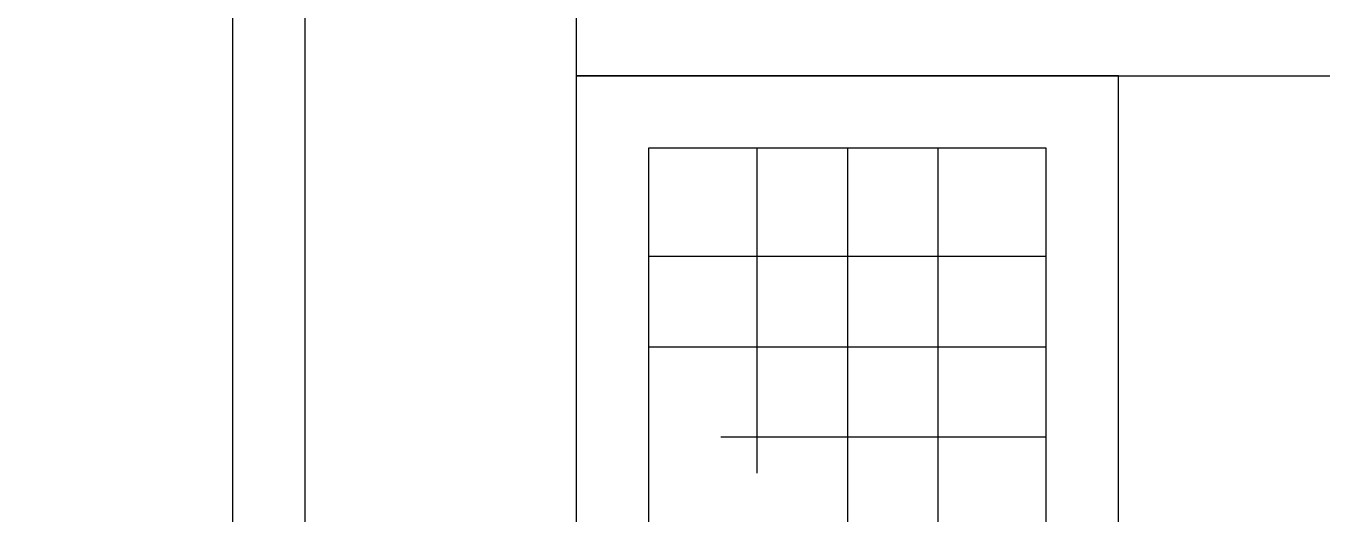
# Model space of a CAD drawing. Header units: millimetres. Extents: x 33350 to 35310, y -217097 to -211540.
# Drawn here: x 34183.1 to 34254.7, y -213248.4 to -213221.3 of the extents above; entities that cross this region are included whole.
import ezdxf
from ezdxf.enums import TextEntityAlignment as Align

# ---------------------------------------------------------------- set-up
doc = ezdxf.new("R2010")
doc.units = ezdxf.units.MM
doc.header["$LTSCALE"] = 60
doc.header["$MEASUREMENT"] = 0
doc.layers.add('OC-Mutfak_Ekipman', color=252, linetype='Continuous')
doc.layers.add('sıhhi tesisat', color=162, linetype='Continuous')
doc.styles.add('ROMANS', font='ROMANSTW.SHX', dxfattribs={"width": 0.8})

# ---------------------------------------------------------------- blocks, each defined once
blk = doc.blocks.new('190')
blk.add_lwpolyline([(32883.3, -212744.41), (32883.3, -212934.41), (32805.3, -212934.41), (32805.3, -212744.41)], close=True)
blk.add_lwpolyline([(32879.3, -212753.41), (32879.3, -212925.41, -0.414214), (32874.3, -212930.41), (32814.3, -212930.41, -0.414214), (32809.3, -212925.41), (32809.3, -212753.41, -0.414214), (32814.3, -212748.41), (32874.3, -212748.41, -0.414214)], format="xyb", close=True)
blk = doc.blocks.new('120')
at = {"layer": 'sıhhi tesisat'}
for p, q in [((16098.216, 16353.144), (16098.216, 16381.144)), ((16093.216, 16353.144), (16093.216, 16376.144)), ((16088.216, 16353.144), (16088.216, 16371.144)), ((16104.216, 16369.144), (16086.216, 16369.144)), ((16082.216, 16364.144), (16104.216, 16364.144)), ((16104.216, 16359.144), (16082.216, 16359.144))]:
    blk.add_line(p, q, dxfattribs=at)
for points in [[(16108.216, 16469.144), (16108.216, 16349.144), (16078.216, 16349.144), (16078.216, 16469.144)], [(16104.216, 16465.144), (16104.216, 16353.144), (16082.216, 16353.144), (16082.216, 16465.144)]]:
    blk.add_lwpolyline(points, close=True, dxfattribs=at)
at = {"layer": 'sıhhi tesisat', "style": 'ROMANS', "width": 0.8}
blk.add_attdef('YRNO', text='', height=10, rotation=270, dxfattribs=at).set_placement((16068.216, 16366.144), align=Align.MIDDLE)

msp = doc.modelspace()

# ---------------------------------------------------------------- block references
msp.add_blockref('190', (1315.187, -414.683))
at = {"layer": 'OC-Mutfak_Ekipman', "xscale": -1}
for p, rotation in [((17864.343, -229302.308), 270), ((18135.271, -196874.948), 180)]:
    msp.add_blockref('120', p, dxfattribs=dict(at, rotation=rotation))

doc.saveas('drawing.dxf')
